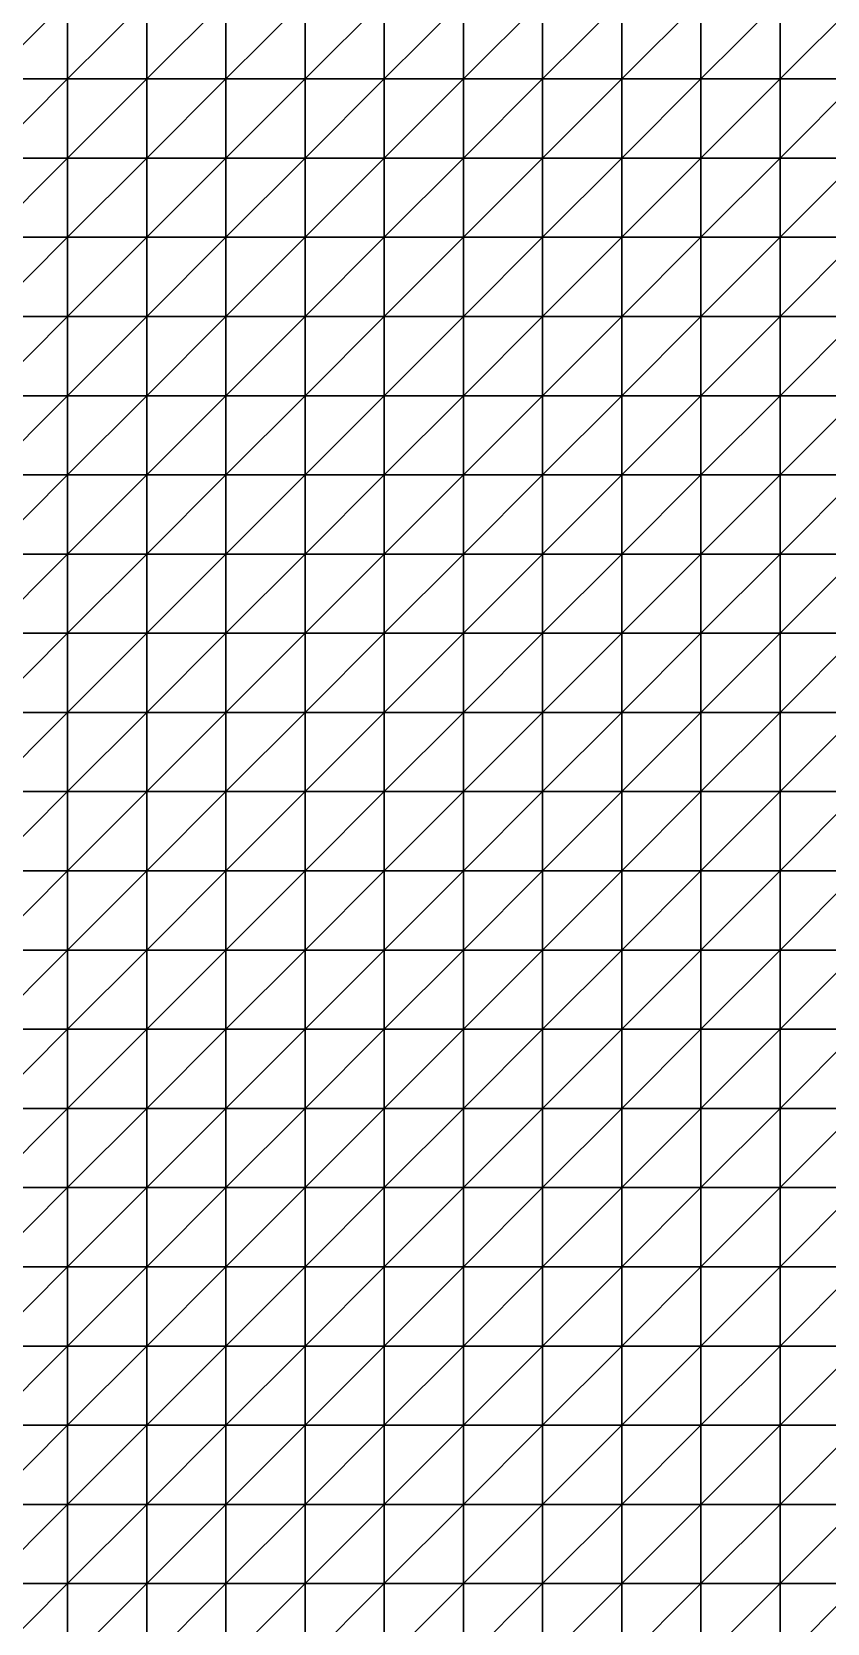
# Model space of a CAD drawing. Header units: metres. Extents: x 351000 to 353000, y 7455000 to 7457000.
# Drawn here: x 352239 to 352490, y 7455988 to 7456490 of the extents above; entities that cross this region are included whole.
import ezdxf

# ---------------------------------------------------------------- set-up
doc = ezdxf.new("R2010")
doc.units = ezdxf.units.M

msp = doc.modelspace()

# ---------------------------------------------------------------- linework, layer by layer
at = {"layer": 'BASE_OF_COVER_BOC'}
for points in [[(352225, 7456475, 1254.82), (352250, 7456475, 1253.94), (352250, 7456500, 1249.59)], [(352225, 7456475, 1254.82), (352250, 7456500, 1249.59), (352225, 7456500, 1250.42)], [(352250, 7456475, 1253.94), (352275, 7456475, 1253.85), (352275, 7456500, 1249.35)], [(352250, 7456475, 1253.94), (352275, 7456500, 1249.35), (352250, 7456500, 1249.59)], [(352275, 7456475, 1253.85), (352300, 7456475, 1254.07), (352300, 7456500, 1249.49)], [(352275, 7456475, 1253.85), (352300, 7456500, 1249.49), (352275, 7456500, 1249.35)], [(352300, 7456475, 1254.07), (352325, 7456475, 1254.25), (352325, 7456500, 1249.97)], [(352300, 7456475, 1254.07), (352325, 7456500, 1249.97), (352300, 7456500, 1249.49)], [(352325, 7456475, 1254.25), (352350, 7456475, 1254.35), (352350, 7456500, 1250.86)], [(352325, 7456475, 1254.25), (352350, 7456500, 1250.86), (352325, 7456500, 1249.97)], [(352350, 7456475, 1254.35), (352375, 7456475, 1254.54), (352375, 7456500, 1252.21)], [(352350, 7456475, 1254.35), (352375, 7456500, 1252.21), (352350, 7456500, 1250.86)], [(352375, 7456475, 1254.54), (352400, 7456475, 1254.99), (352400, 7456500, 1253.83)], [(352375, 7456475, 1254.54), (352400, 7456500, 1253.83), (352375, 7456500, 1252.21)], [(352400, 7456475, 1254.99), (352425, 7456475, 1255.76), (352425, 7456500, 1255.32)], [(352400, 7456475, 1254.99), (352425, 7456500, 1255.32), (352400, 7456500, 1253.83)], [(352425, 7456475, 1255.76), (352450, 7456475, 1256.69), (352450, 7456500, 1256.2)], [(352425, 7456475, 1255.76), (352450, 7456500, 1256.2), (352425, 7456500, 1255.32)], [(352450, 7456475, 1256.69), (352475, 7456475, 1257.51), (352475, 7456500, 1256.1)], [(352450, 7456475, 1256.69), (352475, 7456500, 1256.1), (352450, 7456500, 1256.2)], [(352475, 7456475, 1257.51), (352500, 7456475, 1258), (352500, 7456500, 1255.05)], [(352475, 7456475, 1257.51), (352500, 7456500, 1255.05), (352475, 7456500, 1256.1)], [(352225, 7456450, 1259.4), (352250, 7456450, 1257.83), (352250, 7456475, 1253.94)], [(352225, 7456450, 1259.4), (352250, 7456475, 1253.94), (352225, 7456475, 1254.82)], [(352250, 7456450, 1257.83), (352275, 7456450, 1257.39), (352275, 7456475, 1253.85)], [(352250, 7456450, 1257.83), (352275, 7456475, 1253.85), (352250, 7456475, 1253.94)], [(352275, 7456450, 1257.39), (352300, 7456450, 1257.52), (352300, 7456475, 1254.07)], [(352275, 7456450, 1257.39), (352300, 7456475, 1254.07), (352275, 7456475, 1253.85)], [(352300, 7456450, 1257.52), (352325, 7456450, 1257.67), (352325, 7456475, 1254.25)], [(352300, 7456450, 1257.52), (352325, 7456475, 1254.25), (352300, 7456475, 1254.07)], [(352325, 7456450, 1257.67), (352350, 7456450, 1257.55), (352350, 7456475, 1254.35)], [(352325, 7456450, 1257.67), (352350, 7456475, 1254.35), (352325, 7456475, 1254.25)], [(352350, 7456450, 1257.55), (352375, 7456450, 1257.24), (352375, 7456475, 1254.54)], [(352350, 7456450, 1257.55), (352375, 7456475, 1254.54), (352350, 7456475, 1254.35)], [(352375, 7456450, 1257.24), (352400, 7456450, 1257.09), (352400, 7456475, 1254.99)], [(352375, 7456450, 1257.24), (352400, 7456475, 1254.99), (352375, 7456475, 1254.54)], [(352400, 7456450, 1257.09), (352425, 7456450, 1257.47), (352425, 7456475, 1255.76)], [(352400, 7456450, 1257.09), (352425, 7456475, 1255.76), (352400, 7456475, 1254.99)], [(352425, 7456450, 1257.47), (352450, 7456450, 1258.6), (352450, 7456475, 1256.69)], [(352425, 7456450, 1257.47), (352450, 7456475, 1256.69), (352425, 7456475, 1255.76)], [(352450, 7456450, 1258.6), (352475, 7456450, 1260.4), (352475, 7456475, 1257.51)], [(352450, 7456450, 1258.6), (352475, 7456475, 1257.51), (352450, 7456475, 1256.69)], [(352475, 7456450, 1260.4), (352500, 7456450, 1262.61), (352500, 7456475, 1258)], [(352475, 7456450, 1260.4), (352500, 7456475, 1258), (352475, 7456475, 1257.51)], [(352225, 7456425, 1263.54), (352250, 7456425, 1261.06), (352250, 7456450, 1257.83)], [(352225, 7456425, 1263.54), (352250, 7456450, 1257.83), (352225, 7456450, 1259.4)], [(352250, 7456425, 1261.06), (352275, 7456425, 1260.03), (352275, 7456450, 1257.39)], [(352250, 7456425, 1261.06), (352275, 7456450, 1257.39), (352250, 7456450, 1257.83)], [(352275, 7456425, 1260.03), (352300, 7456425, 1260.05), (352300, 7456450, 1257.52)], [(352275, 7456425, 1260.03), (352300, 7456450, 1257.52), (352275, 7456450, 1257.39)], [(352300, 7456425, 1260.05), (352325, 7456425, 1260.51), (352325, 7456450, 1257.67)], [(352300, 7456425, 1260.05), (352325, 7456450, 1257.67), (352300, 7456450, 1257.52)], [(352325, 7456425, 1260.51), (352350, 7456425, 1260.9), (352350, 7456450, 1257.55)], [(352325, 7456425, 1260.51), (352350, 7456450, 1257.55), (352325, 7456450, 1257.67)], [(352350, 7456425, 1260.9), (352375, 7456425, 1261.04), (352375, 7456450, 1257.24)], [(352350, 7456425, 1260.9), (352375, 7456450, 1257.24), (352350, 7456450, 1257.55)], [(352375, 7456425, 1261.04), (352400, 7456425, 1261.14), (352400, 7456450, 1257.09)], [(352375, 7456425, 1261.04), (352400, 7456450, 1257.09), (352375, 7456450, 1257.24)], [(352400, 7456425, 1261.14), (352425, 7456425, 1261.68), (352425, 7456450, 1257.47)], [(352400, 7456425, 1261.14), (352425, 7456450, 1257.47), (352400, 7456450, 1257.09)], [(352425, 7456425, 1261.68), (352450, 7456425, 1263.12), (352450, 7456450, 1258.6)], [(352425, 7456425, 1261.68), (352450, 7456450, 1258.6), (352425, 7456450, 1257.47)], [(352450, 7456425, 1263.12), (352475, 7456425, 1265.65), (352475, 7456450, 1260.4)], [(352450, 7456425, 1263.12), (352475, 7456450, 1260.4), (352450, 7456450, 1258.6)], [(352475, 7456425, 1265.65), (352500, 7456425, 1269.11), (352500, 7456450, 1262.61)], [(352475, 7456425, 1265.65), (352500, 7456450, 1262.61), (352475, 7456450, 1260.4)], [(352225, 7456400, 1266.92), (352250, 7456400, 1263.87), (352250, 7456425, 1261.06)], [(352225, 7456400, 1266.92), (352250, 7456425, 1261.06), (352225, 7456425, 1263.54)], [(352250, 7456400, 1263.87), (352275, 7456400, 1262.41), (352275, 7456425, 1260.03)], [(352250, 7456400, 1263.87), (352275, 7456425, 1260.03), (352250, 7456425, 1261.06)], [(352275, 7456400, 1262.41), (352300, 7456400, 1262.46), (352300, 7456425, 1260.05)], [(352275, 7456400, 1262.41), (352300, 7456425, 1260.05), (352275, 7456425, 1260.03)], [(352300, 7456400, 1262.46), (352325, 7456400, 1263.52), (352325, 7456425, 1260.51)], [(352300, 7456400, 1262.46), (352325, 7456425, 1260.51), (352300, 7456425, 1260.05)], [(352325, 7456400, 1263.52), (352350, 7456400, 1264.96), (352350, 7456425, 1260.9)], [(352325, 7456400, 1263.52), (352350, 7456425, 1260.9), (352325, 7456425, 1260.51)], [(352350, 7456400, 1264.96), (352375, 7456400, 1266.28), (352375, 7456425, 1261.04)], [(352350, 7456400, 1264.96), (352375, 7456425, 1261.04), (352350, 7456425, 1260.9)], [(352375, 7456400, 1266.28), (352400, 7456400, 1267.4), (352400, 7456425, 1261.14)], [(352375, 7456400, 1266.28), (352400, 7456425, 1261.14), (352375, 7456425, 1261.04)], [(352400, 7456400, 1267.4), (352425, 7456400, 1268.59), (352425, 7456425, 1261.68)], [(352400, 7456400, 1267.4), (352425, 7456425, 1261.68), (352400, 7456425, 1261.14)], [(352425, 7456400, 1268.59), (352450, 7456400, 1270.35), (352450, 7456425, 1263.12)], [(352425, 7456400, 1268.59), (352450, 7456425, 1263.12), (352425, 7456425, 1261.68)], [(352450, 7456400, 1270.35), (352475, 7456400, 1273.09), (352475, 7456425, 1265.65)], [(352450, 7456400, 1270.35), (352475, 7456425, 1265.65), (352450, 7456425, 1263.12)], [(352475, 7456400, 1273.09), (352500, 7456400, 1276.89), (352500, 7456425, 1269.11)], [(352475, 7456400, 1273.09), (352500, 7456425, 1269.11), (352475, 7456425, 1265.65)], [(352225, 7456375, 1269.53), (352250, 7456375, 1266.69), (352250, 7456400, 1263.87)], [(352225, 7456375, 1269.53), (352250, 7456400, 1263.87), (352225, 7456400, 1266.92)], [(352250, 7456375, 1266.69), (352275, 7456375, 1265.31), (352275, 7456400, 1262.41)], [(352250, 7456375, 1266.69), (352275, 7456400, 1262.41), (352250, 7456400, 1263.87)], [(352275, 7456375, 1265.31), (352300, 7456375, 1265.62), (352300, 7456400, 1262.46)], [(352275, 7456375, 1265.31), (352300, 7456400, 1262.46), (352275, 7456400, 1262.41)], [(352300, 7456375, 1265.62), (352325, 7456375, 1267.37), (352325, 7456400, 1263.52)], [(352300, 7456375, 1265.62), (352325, 7456400, 1263.52), (352300, 7456400, 1262.46)], [(352325, 7456375, 1267.37), (352350, 7456375, 1269.96), (352350, 7456400, 1264.96)], [(352325, 7456375, 1267.37), (352350, 7456400, 1264.96), (352325, 7456400, 1263.52)], [(352350, 7456375, 1269.96), (352375, 7456375, 1272.69), (352375, 7456400, 1266.28)], [(352350, 7456375, 1269.96), (352375, 7456400, 1266.28), (352350, 7456400, 1264.96)], [(352375, 7456375, 1272.69), (352400, 7456375, 1275.11), (352400, 7456400, 1267.4)], [(352375, 7456375, 1272.69), (352400, 7456400, 1267.4), (352375, 7456400, 1266.28)], [(352400, 7456375, 1275.11), (352425, 7456375, 1277.15), (352425, 7456400, 1268.59)], [(352400, 7456375, 1275.11), (352425, 7456400, 1268.59), (352400, 7456400, 1267.4)], [(352425, 7456375, 1277.15), (352450, 7456375, 1279.13), (352450, 7456400, 1270.35)], [(352425, 7456375, 1277.15), (352450, 7456400, 1270.35), (352425, 7456400, 1268.59)], [(352450, 7456375, 1279.13), (352475, 7456375, 1281.53), (352475, 7456400, 1273.09)], [(352450, 7456375, 1279.13), (352475, 7456400, 1273.09), (352450, 7456400, 1270.35)], [(352475, 7456375, 1281.53), (352500, 7456375, 1284.71), (352500, 7456400, 1276.89)], [(352475, 7456375, 1281.53), (352500, 7456400, 1276.89), (352475, 7456400, 1273.09)], [(352225, 7456350, 1271.54), (352250, 7456350, 1269.8), (352250, 7456375, 1266.69)], [(352225, 7456350, 1271.54), (352250, 7456375, 1266.69), (352225, 7456375, 1269.53)], [(352250, 7456350, 1269.8), (352275, 7456350, 1269.12), (352275, 7456375, 1265.31)], [(352250, 7456350, 1269.8), (352275, 7456375, 1265.31), (352250, 7456375, 1266.69)], [(352275, 7456350, 1269.12), (352300, 7456350, 1269.92), (352300, 7456375, 1265.62)], [(352275, 7456350, 1269.12), (352300, 7456375, 1265.62), (352275, 7456375, 1265.31)], [(352300, 7456350, 1269.92), (352325, 7456350, 1272.21), (352325, 7456375, 1267.37)], [(352300, 7456350, 1269.92), (352325, 7456375, 1267.37), (352300, 7456375, 1265.62)], [(352325, 7456350, 1272.21), (352350, 7456350, 1275.59), (352350, 7456375, 1269.96)], [(352325, 7456350, 1272.21), (352350, 7456375, 1269.96), (352325, 7456375, 1267.37)], [(352350, 7456350, 1275.59), (352375, 7456350, 1278.73), (352375, 7456375, 1272.69)], [(352350, 7456350, 1275.59), (352375, 7456375, 1272.69), (352350, 7456375, 1269.96)], [(352375, 7456350, 1278.73), (352400, 7456350, 1282.25), (352400, 7456375, 1275.11)], [(352375, 7456350, 1278.73), (352400, 7456375, 1275.11), (352375, 7456375, 1272.69)], [(352400, 7456350, 1282.25), (352425, 7456350, 1285.5), (352425, 7456375, 1277.15)], [(352400, 7456350, 1282.25), (352425, 7456375, 1277.15), (352400, 7456375, 1275.11)], [(352425, 7456350, 1285.5), (352450, 7456350, 1287.51), (352450, 7456375, 1279.13)], [(352425, 7456350, 1285.5), (352450, 7456375, 1279.13), (352425, 7456375, 1277.15)], [(352450, 7456350, 1287.51), (352475, 7456350, 1289.21), (352475, 7456375, 1281.53)], [(352450, 7456350, 1287.51), (352475, 7456375, 1281.53), (352450, 7456375, 1279.13)], [(352475, 7456350, 1289.21), (352500, 7456350, 1291.14), (352500, 7456375, 1284.71)], [(352475, 7456350, 1289.21), (352500, 7456375, 1284.71), (352475, 7456375, 1281.53)], [(352225, 7456325, 1273.08), (352250, 7456325, 1273.03), (352250, 7456350, 1269.8)], [(352225, 7456325, 1273.08), (352250, 7456350, 1269.8), (352225, 7456350, 1271.54)], [(352250, 7456325, 1273.03), (352275, 7456325, 1273.56), (352275, 7456350, 1269.12)], [(352250, 7456325, 1273.03), (352275, 7456350, 1269.12), (352250, 7456350, 1269.8)], [(352275, 7456325, 1273.56), (352300, 7456325, 1275.01), (352300, 7456350, 1269.92)], [(352275, 7456325, 1273.56), (352300, 7456350, 1269.92), (352275, 7456350, 1269.12)], [(352300, 7456325, 1275.01), (352325, 7456325, 1277.57), (352325, 7456350, 1272.21)], [(352300, 7456325, 1275.01), (352325, 7456350, 1272.21), (352300, 7456350, 1269.92)], [(352325, 7456325, 1277.57), (352350, 7456325, 1281.1), (352350, 7456350, 1275.59)], [(352325, 7456325, 1277.57), (352350, 7456350, 1275.59), (352325, 7456350, 1272.21)], [(352350, 7456325, 1281.1), (352375, 7456325, 1284.11), (352375, 7456350, 1278.73)], [(352350, 7456325, 1281.1), (352375, 7456350, 1278.73), (352350, 7456350, 1275.59)], [(352375, 7456325, 1284.11), (352400, 7456325, 1287.53), (352400, 7456350, 1282.25)], [(352375, 7456325, 1284.11), (352400, 7456350, 1282.25), (352375, 7456350, 1278.73)], [(352400, 7456325, 1287.53), (352425, 7456325, 1291.3), (352425, 7456350, 1285.5)], [(352400, 7456325, 1287.53), (352425, 7456350, 1285.5), (352400, 7456350, 1282.25)], [(352425, 7456325, 1291.3), (352450, 7456325, 1293.56), (352450, 7456350, 1287.51)], [(352425, 7456325, 1291.3), (352450, 7456350, 1287.51), (352425, 7456350, 1285.5)], [(352450, 7456325, 1293.56), (352475, 7456325, 1294.53), (352475, 7456350, 1289.21)], [(352450, 7456325, 1293.56), (352475, 7456350, 1289.21), (352450, 7456350, 1287.51)], [(352475, 7456325, 1294.53), (352500, 7456325, 1295.16), (352500, 7456350, 1291.14)], [(352475, 7456325, 1294.53), (352500, 7456350, 1291.14), (352475, 7456350, 1289.21)], [(352225, 7456300, 1274.15), (352250, 7456300, 1275.87), (352250, 7456325, 1273.03)], [(352225, 7456300, 1274.15), (352250, 7456325, 1273.03), (352225, 7456325, 1273.08)], [(352250, 7456300, 1275.87), (352275, 7456300, 1277.8), (352275, 7456325, 1273.56)], [(352250, 7456300, 1275.87), (352275, 7456325, 1273.56), (352250, 7456325, 1273.03)], [(352275, 7456300, 1277.8), (352300, 7456300, 1279.99), (352300, 7456325, 1275.01)], [(352275, 7456300, 1277.8), (352300, 7456325, 1275.01), (352275, 7456325, 1273.56)], [(352300, 7456300, 1279.99), (352325, 7456300, 1282.59), (352325, 7456325, 1277.57)], [(352300, 7456300, 1279.99), (352325, 7456325, 1277.57), (352300, 7456325, 1275.01)], [(352325, 7456300, 1282.59), (352350, 7456300, 1285.66), (352350, 7456325, 1281.1)], [(352325, 7456300, 1282.59), (352350, 7456325, 1281.1), (352325, 7456325, 1277.57)], [(352350, 7456300, 1285.66), (352375, 7456300, 1288.78), (352375, 7456325, 1284.11)], [(352350, 7456300, 1285.66), (352375, 7456325, 1284.11), (352350, 7456325, 1281.1)], [(352375, 7456300, 1288.78), (352400, 7456300, 1291.75), (352400, 7456325, 1287.53)], [(352375, 7456300, 1288.78), (352400, 7456325, 1287.53), (352375, 7456325, 1284.11)], [(352400, 7456300, 1291.75), (352425, 7456300, 1294.74), (352425, 7456325, 1291.3)], [(352400, 7456300, 1291.75), (352425, 7456325, 1291.3), (352400, 7456325, 1287.53)], [(352425, 7456300, 1294.74), (352450, 7456300, 1296.23), (352450, 7456325, 1293.56)], [(352425, 7456300, 1294.74), (352450, 7456325, 1293.56), (352425, 7456325, 1291.3)], [(352450, 7456300, 1296.23), (352475, 7456300, 1296.68), (352475, 7456325, 1294.53)], [(352450, 7456300, 1296.23), (352475, 7456325, 1294.53), (352450, 7456325, 1293.56)], [(352475, 7456300, 1296.68), (352500, 7456300, 1296.48), (352500, 7456325, 1295.16)], [(352475, 7456300, 1296.68), (352500, 7456325, 1295.16), (352475, 7456325, 1294.53)], [(352225, 7456275, 1274.71), (352250, 7456275, 1277.79), (352250, 7456300, 1275.87)], [(352225, 7456275, 1274.71), (352250, 7456300, 1275.87), (352225, 7456300, 1274.15)], [(352250, 7456275, 1277.79), (352275, 7456275, 1280.96), (352275, 7456300, 1277.8)], [(352250, 7456275, 1277.79), (352275, 7456300, 1277.8), (352250, 7456300, 1275.87)], [(352275, 7456275, 1280.96), (352300, 7456275, 1283.88), (352300, 7456300, 1279.99)], [(352275, 7456275, 1280.96), (352300, 7456300, 1279.99), (352275, 7456300, 1277.8)], [(352300, 7456275, 1283.88), (352325, 7456275, 1286.47), (352325, 7456300, 1282.59)], [(352300, 7456275, 1283.88), (352325, 7456300, 1282.59), (352300, 7456300, 1279.99)], [(352325, 7456275, 1286.47), (352350, 7456275, 1288.81), (352350, 7456300, 1285.66)], [(352325, 7456275, 1286.47), (352350, 7456300, 1285.66), (352325, 7456300, 1282.59)], [(352350, 7456275, 1288.81), (352375, 7456275, 1291.02), (352375, 7456300, 1288.78)], [(352350, 7456275, 1288.81), (352375, 7456300, 1288.78), (352350, 7456300, 1285.66)], [(352375, 7456275, 1291.02), (352400, 7456275, 1293.05), (352400, 7456300, 1291.75)], [(352375, 7456275, 1291.02), (352400, 7456300, 1291.75), (352375, 7456300, 1288.78)], [(352400, 7456275, 1293.05), (352425, 7456275, 1294.7), (352425, 7456300, 1294.74)], [(352400, 7456275, 1293.05), (352425, 7456300, 1294.74), (352400, 7456300, 1291.75)], [(352425, 7456275, 1294.7), (352450, 7456275, 1295.69), (352450, 7456300, 1296.23)], [(352425, 7456275, 1294.7), (352450, 7456300, 1296.23), (352425, 7456300, 1294.74)], [(352450, 7456275, 1295.69), (352475, 7456275, 1295.91), (352475, 7456300, 1296.68)], [(352450, 7456275, 1295.69), (352475, 7456300, 1296.68), (352450, 7456300, 1296.23)], [(352475, 7456275, 1295.91), (352500, 7456275, 1295.56), (352500, 7456300, 1296.48)], [(352475, 7456275, 1295.91), (352500, 7456300, 1296.48), (352475, 7456300, 1296.68)], [(352225, 7456250, 1274.89), (352250, 7456250, 1278.6), (352250, 7456275, 1277.79)], [(352225, 7456250, 1274.89), (352250, 7456275, 1277.79), (352225, 7456275, 1274.71)], [(352250, 7456250, 1278.6), (352275, 7456250, 1282.62), (352275, 7456275, 1280.96)], [(352250, 7456250, 1278.6), (352275, 7456275, 1280.96), (352250, 7456275, 1277.79)], [(352275, 7456250, 1282.62), (352300, 7456250, 1286.21), (352300, 7456275, 1283.88)], [(352275, 7456250, 1282.62), (352300, 7456275, 1283.88), (352275, 7456275, 1280.96)], [(352300, 7456250, 1286.21), (352325, 7456250, 1288.91), (352325, 7456275, 1286.47)], [(352300, 7456250, 1286.21), (352325, 7456275, 1286.47), (352300, 7456275, 1283.88)], [(352325, 7456250, 1288.91), (352350, 7456250, 1290.66), (352350, 7456275, 1288.81)], [(352325, 7456250, 1288.91), (352350, 7456275, 1288.81), (352325, 7456275, 1286.47)], [(352350, 7456250, 1290.66), (352375, 7456250, 1291.71), (352375, 7456275, 1291.02)], [(352350, 7456250, 1290.66), (352375, 7456275, 1291.02), (352350, 7456275, 1288.81)], [(352375, 7456250, 1291.71), (352400, 7456250, 1292.36), (352400, 7456275, 1293.05)], [(352375, 7456250, 1291.71), (352400, 7456275, 1293.05), (352375, 7456275, 1291.02)], [(352400, 7456250, 1292.36), (352425, 7456250, 1292.83), (352425, 7456275, 1294.7)], [(352400, 7456250, 1292.36), (352425, 7456275, 1294.7), (352400, 7456275, 1293.05)], [(352425, 7456250, 1292.83), (352450, 7456250, 1293.17), (352450, 7456275, 1295.69)], [(352425, 7456250, 1292.83), (352450, 7456275, 1295.69), (352425, 7456275, 1294.7)], [(352450, 7456250, 1293.17), (352475, 7456250, 1293.33), (352475, 7456275, 1295.91)], [(352450, 7456250, 1293.17), (352475, 7456275, 1295.91), (352450, 7456275, 1295.69)], [(352475, 7456250, 1293.33), (352500, 7456250, 1293.34), (352500, 7456275, 1295.56)], [(352475, 7456250, 1293.33), (352500, 7456275, 1295.56), (352475, 7456275, 1295.91)], [(352225, 7456225, 1275.13), (352250, 7456225, 1278.74), (352250, 7456250, 1278.6)], [(352225, 7456225, 1275.13), (352250, 7456250, 1278.6), (352225, 7456250, 1274.89)], [(352250, 7456225, 1278.74), (352275, 7456225, 1283.1), (352275, 7456250, 1282.62)], [(352250, 7456225, 1278.74), (352275, 7456250, 1282.62), (352250, 7456250, 1278.6)], [(352275, 7456225, 1283.1), (352300, 7456225, 1287.21), (352300, 7456250, 1286.21)], [(352275, 7456225, 1283.1), (352300, 7456250, 1286.21), (352275, 7456250, 1282.62)], [(352300, 7456225, 1287.21), (352325, 7456225, 1290.24), (352325, 7456250, 1288.91)], [(352300, 7456225, 1287.21), (352325, 7456250, 1288.91), (352300, 7456250, 1286.21)], [(352325, 7456225, 1290.24), (352350, 7456225, 1291.83), (352350, 7456250, 1290.66)], [(352325, 7456225, 1290.24), (352350, 7456250, 1290.66), (352325, 7456250, 1288.91)], [(352350, 7456225, 1291.83), (352375, 7456225, 1292.12), (352375, 7456250, 1291.71)], [(352350, 7456225, 1291.83), (352375, 7456250, 1291.71), (352350, 7456250, 1290.66)], [(352375, 7456225, 1292.12), (352400, 7456225, 1291.62), (352400, 7456250, 1292.36)], [(352375, 7456225, 1292.12), (352400, 7456250, 1292.36), (352375, 7456250, 1291.71)], [(352400, 7456225, 1291.62), (352425, 7456225, 1290.91), (352425, 7456250, 1292.83)], [(352400, 7456225, 1291.62), (352425, 7456250, 1292.83), (352400, 7456250, 1292.36)], [(352425, 7456225, 1290.91), (352450, 7456225, 1290.46), (352450, 7456250, 1293.17)], [(352425, 7456225, 1290.91), (352450, 7456250, 1293.17), (352425, 7456250, 1292.83)], [(352450, 7456225, 1290.46), (352475, 7456225, 1290.46), (352475, 7456250, 1293.33)], [(352450, 7456225, 1290.46), (352475, 7456250, 1293.33), (352450, 7456250, 1293.17)], [(352475, 7456225, 1290.46), (352500, 7456225, 1290.92), (352500, 7456250, 1293.34)], [(352475, 7456225, 1290.46), (352500, 7456250, 1293.34), (352475, 7456250, 1293.33)], [(352225, 7456200, 1276.06), (352250, 7456200, 1279.13), (352250, 7456225, 1278.74)], [(352225, 7456200, 1276.06), (352250, 7456225, 1278.74), (352225, 7456225, 1275.13)], [(352250, 7456200, 1279.13), (352275, 7456200, 1283.36), (352275, 7456225, 1283.1)], [(352250, 7456200, 1279.13), (352275, 7456225, 1283.1), (352250, 7456225, 1278.74)], [(352275, 7456200, 1283.36), (352300, 7456200, 1287.73), (352300, 7456225, 1287.21)], [(352275, 7456200, 1283.36), (352300, 7456225, 1287.21), (352275, 7456225, 1283.1)], [(352300, 7456200, 1287.73), (352325, 7456200, 1291.21), (352325, 7456225, 1290.24)], [(352300, 7456200, 1287.73), (352325, 7456225, 1290.24), (352300, 7456225, 1287.21)], [(352325, 7456200, 1291.21), (352350, 7456200, 1293.09), (352350, 7456225, 1291.83)], [(352325, 7456200, 1291.21), (352350, 7456225, 1291.83), (352325, 7456225, 1290.24)], [(352350, 7456200, 1293.09), (352375, 7456200, 1293.24), (352375, 7456225, 1292.12)], [(352350, 7456200, 1293.09), (352375, 7456225, 1292.12), (352350, 7456225, 1291.83)], [(352375, 7456200, 1293.24), (352400, 7456200, 1292.11), (352400, 7456225, 1291.62)], [(352375, 7456200, 1293.24), (352400, 7456225, 1291.62), (352375, 7456225, 1292.12)], [(352400, 7456200, 1292.11), (352425, 7456200, 1290.47), (352425, 7456225, 1290.91)], [(352400, 7456200, 1292.11), (352425, 7456225, 1290.91), (352400, 7456225, 1291.62)], [(352425, 7456200, 1290.47), (352450, 7456200, 1289.16), (352450, 7456225, 1290.46)], [(352425, 7456200, 1290.47), (352450, 7456225, 1290.46), (352425, 7456225, 1290.91)], [(352450, 7456200, 1289.16), (352475, 7456200, 1288.7), (352475, 7456225, 1290.46)], [(352450, 7456200, 1289.16), (352475, 7456225, 1290.46), (352450, 7456225, 1290.46)], [(352475, 7456200, 1288.7), (352500, 7456200, 1289.29), (352500, 7456225, 1290.92)], [(352475, 7456200, 1288.7), (352500, 7456225, 1290.92), (352475, 7456225, 1290.46)], [(352225, 7456175, 1278.21), (352250, 7456175, 1280.66), (352250, 7456200, 1279.13)], [(352225, 7456175, 1278.21), (352250, 7456200, 1279.13), (352225, 7456200, 1276.06)], [(352250, 7456175, 1280.66), (352275, 7456175, 1284.45), (352275, 7456200, 1283.36)], [(352250, 7456175, 1280.66), (352275, 7456200, 1283.36), (352250, 7456200, 1279.13)], [(352275, 7456175, 1284.45), (352300, 7456175, 1288.79), (352300, 7456200, 1287.73)], [(352275, 7456175, 1284.45), (352300, 7456200, 1287.73), (352275, 7456200, 1283.36)], [(352300, 7456175, 1288.79), (352325, 7456175, 1292.62), (352325, 7456200, 1291.21)], [(352300, 7456175, 1288.79), (352325, 7456200, 1291.21), (352300, 7456200, 1287.73)], [(352325, 7456175, 1292.62), (352350, 7456175, 1295.03), (352350, 7456200, 1293.09)], [(352325, 7456175, 1292.62), (352350, 7456200, 1293.09), (352325, 7456200, 1291.21)], [(352350, 7456175, 1295.03), (352375, 7456175, 1295.58), (352375, 7456200, 1293.24)], [(352350, 7456175, 1295.03), (352375, 7456200, 1293.24), (352350, 7456200, 1293.09)], [(352375, 7456175, 1295.58), (352400, 7456175, 1294.43), (352400, 7456200, 1292.11)], [(352375, 7456175, 1295.58), (352400, 7456200, 1292.11), (352375, 7456200, 1293.24)], [(352400, 7456175, 1294.43), (352425, 7456175, 1292.32), (352425, 7456200, 1290.47)], [(352400, 7456175, 1294.43), (352425, 7456200, 1290.47), (352400, 7456200, 1292.11)], [(352425, 7456175, 1292.32), (352450, 7456175, 1290.23), (352450, 7456200, 1289.16)], [(352425, 7456175, 1292.32), (352450, 7456200, 1289.16), (352425, 7456200, 1290.47)], [(352450, 7456175, 1290.23), (352475, 7456175, 1289.04), (352475, 7456200, 1288.7)], [(352450, 7456175, 1290.23), (352475, 7456200, 1288.7), (352450, 7456200, 1289.16)], [(352475, 7456175, 1289.04), (352500, 7456175, 1289.2), (352500, 7456200, 1289.29)], [(352475, 7456175, 1289.04), (352500, 7456200, 1289.29), (352475, 7456200, 1288.7)], [(352225, 7456150, 1281.69), (352250, 7456150, 1283.78), (352250, 7456175, 1280.66)], [(352225, 7456150, 1281.69), (352250, 7456175, 1280.66), (352225, 7456175, 1278.21)], [(352250, 7456150, 1283.78), (352275, 7456150, 1287.05), (352275, 7456175, 1284.45)], [(352250, 7456150, 1283.78), (352275, 7456175, 1284.45), (352250, 7456175, 1280.66)], [(352275, 7456150, 1287.05), (352300, 7456150, 1291.05), (352300, 7456175, 1288.79)], [(352275, 7456150, 1287.05), (352300, 7456175, 1288.79), (352275, 7456175, 1284.45)], [(352300, 7456150, 1291.05), (352325, 7456150, 1294.97), (352325, 7456175, 1292.62)], [(352300, 7456150, 1291.05), (352325, 7456175, 1292.62), (352300, 7456175, 1288.79)], [(352325, 7456150, 1294.97), (352350, 7456150, 1297.89), (352350, 7456175, 1295.03)], [(352325, 7456150, 1294.97), (352350, 7456175, 1295.03), (352325, 7456175, 1292.62)], [(352350, 7456150, 1297.89), (352375, 7456150, 1299.12), (352375, 7456175, 1295.58)], [(352350, 7456150, 1297.89), (352375, 7456175, 1295.58), (352350, 7456175, 1295.03)], [(352375, 7456150, 1299.12), (352400, 7456150, 1298.48), (352400, 7456175, 1294.43)], [(352375, 7456150, 1299.12), (352400, 7456175, 1294.43), (352375, 7456175, 1295.58)], [(352400, 7456150, 1298.48), (352425, 7456150, 1296.44), (352425, 7456175, 1292.32)], [(352400, 7456150, 1298.48), (352425, 7456175, 1292.32), (352400, 7456175, 1294.43)], [(352425, 7456150, 1296.44), (352450, 7456150, 1293.88), (352450, 7456175, 1290.23)], [(352425, 7456150, 1296.44), (352450, 7456175, 1290.23), (352425, 7456175, 1292.32)], [(352450, 7456150, 1293.88), (352475, 7456150, 1291.86), (352475, 7456175, 1289.04)], [(352450, 7456150, 1293.88), (352475, 7456175, 1289.04), (352450, 7456175, 1290.23)], [(352475, 7456150, 1291.86), (352500, 7456150, 1291.13), (352500, 7456175, 1289.2)], [(352475, 7456150, 1291.86), (352500, 7456175, 1289.2), (352475, 7456175, 1289.04)], [(352225, 7456125, 1285.95), (352250, 7456125, 1288.13), (352250, 7456150, 1283.78)], [(352225, 7456125, 1285.95), (352250, 7456150, 1283.78), (352225, 7456150, 1281.69)], [(352250, 7456125, 1288.13), (352275, 7456125, 1291.07), (352275, 7456150, 1287.05)], [(352250, 7456125, 1288.13), (352275, 7456150, 1287.05), (352250, 7456150, 1283.78)], [(352275, 7456125, 1291.07), (352300, 7456125, 1294.64), (352300, 7456150, 1291.05)], [(352275, 7456125, 1291.07), (352300, 7456150, 1291.05), (352275, 7456150, 1287.05)], [(352300, 7456125, 1294.64), (352325, 7456125, 1298.37), (352325, 7456150, 1294.97)], [(352300, 7456125, 1294.64), (352325, 7456150, 1294.97), (352300, 7456150, 1291.05)], [(352325, 7456125, 1298.37), (352350, 7456125, 1301.57), (352350, 7456150, 1297.89)], [(352325, 7456125, 1298.37), (352350, 7456150, 1297.89), (352325, 7456150, 1294.97)], [(352350, 7456125, 1301.57), (352375, 7456125, 1303.46), (352375, 7456150, 1299.12)], [(352350, 7456125, 1301.57), (352375, 7456150, 1299.12), (352350, 7456150, 1297.89)], [(352375, 7456125, 1303.46), (352400, 7456125, 1303.67), (352400, 7456150, 1298.48)], [(352375, 7456125, 1303.46), (352400, 7456150, 1298.48), (352375, 7456150, 1299.12)], [(352400, 7456125, 1303.67), (352425, 7456125, 1302.19), (352425, 7456150, 1296.44)], [(352400, 7456125, 1303.67), (352425, 7456150, 1296.44), (352400, 7456150, 1298.48)], [(352425, 7456125, 1302.19), (352450, 7456125, 1299.65), (352450, 7456150, 1293.88)], [(352425, 7456125, 1302.19), (352450, 7456150, 1293.88), (352425, 7456150, 1296.44)], [(352450, 7456125, 1299.65), (352475, 7456125, 1297), (352475, 7456150, 1291.86)], [(352450, 7456125, 1299.65), (352475, 7456150, 1291.86), (352450, 7456150, 1293.88)], [(352475, 7456125, 1297), (352500, 7456125, 1295.17), (352500, 7456150, 1291.13)], [(352475, 7456125, 1297), (352500, 7456150, 1291.13), (352475, 7456150, 1291.86)], [(352225, 7456100, 1290.07), (352250, 7456100, 1292.82), (352250, 7456125, 1288.13)], [(352225, 7456100, 1290.07), (352250, 7456125, 1288.13), (352225, 7456125, 1285.95)], [(352250, 7456100, 1292.82), (352275, 7456100, 1295.84), (352275, 7456125, 1291.07)], [(352250, 7456100, 1292.82), (352275, 7456125, 1291.07), (352250, 7456125, 1288.13)], [(352275, 7456100, 1295.84), (352300, 7456100, 1299.16), (352300, 7456125, 1294.64)], [(352275, 7456100, 1295.84), (352300, 7456125, 1294.64), (352275, 7456125, 1291.07)], [(352300, 7456100, 1299.16), (352325, 7456100, 1302.63), (352325, 7456125, 1298.37)], [(352300, 7456100, 1299.16), (352325, 7456125, 1298.37), (352300, 7456125, 1294.64)], [(352325, 7456100, 1302.63), (352350, 7456100, 1305.86), (352350, 7456125, 1301.57)], [(352325, 7456100, 1302.63), (352350, 7456125, 1301.57), (352325, 7456125, 1298.37)], [(352350, 7456100, 1305.86), (352375, 7456100, 1307.71), (352375, 7456125, 1303.46)], [(352350, 7456100, 1305.86), (352375, 7456125, 1303.46), (352350, 7456125, 1301.57)], [(352375, 7456100, 1307.71), (352400, 7456100, 1309.23), (352400, 7456125, 1303.67)], [(352375, 7456100, 1307.71), (352400, 7456125, 1303.67), (352375, 7456125, 1303.46)], [(352400, 7456100, 1309.23), (352425, 7456100, 1308.76), (352425, 7456125, 1302.19)], [(352400, 7456100, 1309.23), (352425, 7456125, 1302.19), (352400, 7456125, 1303.67)], [(352425, 7456100, 1308.76), (352450, 7456100, 1306.69), (352450, 7456125, 1299.65)], [(352425, 7456100, 1308.76), (352450, 7456125, 1299.65), (352425, 7456125, 1302.19)], [(352450, 7456100, 1306.69), (352475, 7456100, 1303.81), (352475, 7456125, 1297)], [(352450, 7456100, 1306.69), (352475, 7456125, 1297), (352450, 7456125, 1299.65)], [(352475, 7456100, 1303.81), (352500, 7456100, 1301), (352500, 7456125, 1295.17)], [(352475, 7456100, 1303.81), (352500, 7456125, 1295.17), (352475, 7456125, 1297)], [(352225, 7456075, 1293.14), (352250, 7456075, 1296.84), (352250, 7456100, 1292.82)], [(352225, 7456075, 1293.14), (352250, 7456100, 1292.82), (352225, 7456100, 1290.07)], [(352250, 7456075, 1296.84), (352275, 7456075, 1300.49), (352275, 7456100, 1295.84)], [(352250, 7456075, 1296.84), (352275, 7456100, 1295.84), (352250, 7456100, 1292.82)], [(352275, 7456075, 1300.49), (352300, 7456075, 1304.02), (352300, 7456100, 1299.16)], [(352275, 7456075, 1300.49), (352300, 7456100, 1299.16), (352275, 7456100, 1295.84)], [(352300, 7456075, 1304.02), (352325, 7456075, 1307.46), (352325, 7456100, 1302.63)], [(352300, 7456075, 1304.02), (352325, 7456100, 1302.63), (352300, 7456100, 1299.16)], [(352325, 7456075, 1307.46), (352350, 7456075, 1310.39), (352350, 7456100, 1305.86)], [(352325, 7456075, 1307.46), (352350, 7456100, 1305.86), (352325, 7456100, 1302.63)], [(352350, 7456075, 1310.39), (352375, 7456075, 1312.79), (352375, 7456100, 1307.71)], [(352350, 7456075, 1310.39), (352375, 7456100, 1307.71), (352350, 7456100, 1305.86)], [(352375, 7456075, 1312.79), (352400, 7456075, 1314.62), (352400, 7456100, 1309.23)], [(352375, 7456075, 1312.79), (352400, 7456100, 1309.23), (352375, 7456100, 1307.71)], [(352400, 7456075, 1314.62), (352425, 7456075, 1315.35), (352425, 7456100, 1308.76)], [(352400, 7456075, 1314.62), (352425, 7456100, 1308.76), (352400, 7456100, 1309.23)], [(352425, 7456075, 1315.35), (352450, 7456075, 1313.96), (352450, 7456100, 1306.69)], [(352425, 7456075, 1315.35), (352450, 7456100, 1306.69), (352425, 7456100, 1308.76)], [(352450, 7456075, 1313.96), (352475, 7456075, 1311.2), (352475, 7456100, 1303.81)], [(352450, 7456075, 1313.96), (352475, 7456100, 1303.81), (352450, 7456100, 1306.69)], [(352475, 7456075, 1311.2), (352500, 7456075, 1307.67), (352500, 7456100, 1301)], [(352475, 7456075, 1311.2), (352500, 7456100, 1301), (352475, 7456100, 1303.81)], [(352225, 7456050, 1294.9), (352250, 7456050, 1299.69), (352250, 7456075, 1296.84)], [(352225, 7456050, 1294.9), (352250, 7456075, 1296.84), (352225, 7456075, 1293.14)], [(352250, 7456050, 1299.69), (352275, 7456050, 1304.39), (352275, 7456075, 1300.49)], [(352250, 7456050, 1299.69), (352275, 7456075, 1300.49), (352250, 7456075, 1296.84)], [(352275, 7456050, 1304.39), (352300, 7456050, 1308.26), (352300, 7456075, 1304.02)], [(352275, 7456050, 1304.39), (352300, 7456075, 1304.02), (352275, 7456075, 1300.49)], [(352300, 7456050, 1308.26), (352325, 7456050, 1312), (352325, 7456075, 1307.46)], [(352300, 7456050, 1308.26), (352325, 7456075, 1307.46), (352300, 7456075, 1304.02)], [(352325, 7456050, 1312), (352350, 7456050, 1315.35), (352350, 7456075, 1310.39)], [(352325, 7456050, 1312), (352350, 7456075, 1310.39), (352325, 7456075, 1307.46)], [(352350, 7456050, 1315.35), (352375, 7456050, 1318.09), (352375, 7456075, 1312.79)], [(352350, 7456050, 1315.35), (352375, 7456075, 1312.79), (352350, 7456075, 1310.39)], [(352375, 7456050, 1318.09), (352400, 7456050, 1320.01), (352400, 7456075, 1314.62)], [(352375, 7456050, 1318.09), (352400, 7456075, 1314.62), (352375, 7456075, 1312.79)], [(352400, 7456050, 1320.01), (352425, 7456050, 1320.97), (352425, 7456075, 1315.35)], [(352400, 7456050, 1320.01), (352425, 7456075, 1315.35), (352400, 7456075, 1314.62)], [(352425, 7456050, 1320.97), (352450, 7456050, 1320.39), (352450, 7456075, 1313.96)], [(352425, 7456050, 1320.97), (352450, 7456075, 1313.96), (352425, 7456075, 1315.35)], [(352450, 7456050, 1320.39), (352475, 7456050, 1317.79), (352475, 7456075, 1311.2)], [(352450, 7456050, 1320.39), (352475, 7456075, 1311.2), (352450, 7456075, 1313.96)], [(352475, 7456050, 1317.79), (352500, 7456050, 1313.72), (352500, 7456075, 1307.67)], [(352475, 7456050, 1317.79), (352500, 7456075, 1307.67), (352475, 7456075, 1311.2)], [(352225, 7456025, 1295.88), (352250, 7456025, 1301.63), (352250, 7456050, 1299.69)], [(352225, 7456025, 1295.88), (352250, 7456050, 1299.69), (352225, 7456050, 1294.9)], [(352250, 7456025, 1301.63), (352275, 7456025, 1307.64), (352275, 7456050, 1304.39)], [(352250, 7456025, 1301.63), (352275, 7456050, 1304.39), (352250, 7456050, 1299.69)], [(352275, 7456025, 1307.64), (352300, 7456025, 1312.54), (352300, 7456050, 1308.26)], [(352275, 7456025, 1307.64), (352300, 7456050, 1308.26), (352275, 7456050, 1304.39)], [(352300, 7456025, 1312.54), (352325, 7456025, 1316.55), (352325, 7456050, 1312)], [(352300, 7456025, 1312.54), (352325, 7456050, 1312), (352300, 7456050, 1308.26)], [(352325, 7456025, 1316.55), (352350, 7456025, 1320.07), (352350, 7456050, 1315.35)], [(352325, 7456025, 1316.55), (352350, 7456050, 1315.35), (352325, 7456050, 1312)], [(352350, 7456025, 1320.07), (352375, 7456025, 1322.82), (352375, 7456050, 1318.09)], [(352350, 7456025, 1320.07), (352375, 7456050, 1318.09), (352350, 7456050, 1315.35)], [(352375, 7456025, 1322.82), (352400, 7456025, 1324.57), (352400, 7456050, 1320.01)], [(352375, 7456025, 1322.82), (352400, 7456050, 1320.01), (352375, 7456050, 1318.09)], [(352400, 7456025, 1324.57), (352425, 7456025, 1325.17), (352425, 7456050, 1320.97)], [(352400, 7456025, 1324.57), (352425, 7456050, 1320.97), (352400, 7456050, 1320.01)], [(352425, 7456025, 1325.17), (352450, 7456025, 1324.51), (352450, 7456050, 1320.39)], [(352425, 7456025, 1325.17), (352450, 7456050, 1320.39), (352425, 7456050, 1320.97)], [(352450, 7456025, 1324.51), (352475, 7456025, 1322.16), (352475, 7456050, 1317.79)], [(352450, 7456025, 1324.51), (352475, 7456050, 1317.79), (352450, 7456050, 1320.39)], [(352475, 7456025, 1322.16), (352500, 7456025, 1317.77), (352500, 7456050, 1313.72)], [(352475, 7456025, 1322.16), (352500, 7456050, 1313.72), (352475, 7456050, 1317.79)], [(352225, 7456000, 1297.28), (352250, 7456000, 1303.54), (352250, 7456025, 1301.63)], [(352225, 7456000, 1297.28), (352250, 7456025, 1301.63), (352225, 7456025, 1295.88)], [(352250, 7456000, 1303.54), (352275, 7456000, 1310.51), (352275, 7456025, 1307.64)], [(352250, 7456000, 1303.54), (352275, 7456025, 1307.64), (352250, 7456025, 1301.63)], [(352275, 7456000, 1310.51), (352300, 7456000, 1316.7), (352300, 7456025, 1312.54)], [(352275, 7456000, 1310.51), (352300, 7456025, 1312.54), (352275, 7456025, 1307.64)], [(352300, 7456000, 1316.7), (352325, 7456000, 1320.53), (352325, 7456025, 1316.55)], [(352300, 7456000, 1316.7), (352325, 7456025, 1316.55), (352300, 7456025, 1312.54)], [(352325, 7456000, 1320.53), (352350, 7456000, 1323.82), (352350, 7456025, 1320.07)], [(352325, 7456000, 1320.53), (352350, 7456025, 1320.07), (352325, 7456025, 1316.55)], [(352350, 7456000, 1323.82), (352375, 7456000, 1326.26), (352375, 7456025, 1322.82)], [(352350, 7456000, 1323.82), (352375, 7456025, 1322.82), (352350, 7456025, 1320.07)], [(352375, 7456000, 1326.26), (352400, 7456000, 1327.64), (352400, 7456025, 1324.57)], [(352375, 7456000, 1326.26), (352400, 7456025, 1324.57), (352375, 7456025, 1322.82)], [(352400, 7456000, 1327.64), (352425, 7456000, 1327.76), (352425, 7456025, 1325.17)], [(352400, 7456000, 1327.64), (352425, 7456025, 1325.17), (352400, 7456025, 1324.57)], [(352425, 7456000, 1327.76), (352450, 7456000, 1326.53), (352450, 7456025, 1324.51)], [(352425, 7456000, 1327.76), (352450, 7456025, 1324.51), (352425, 7456025, 1325.17)], [(352450, 7456000, 1326.53), (352475, 7456000, 1323.48), (352475, 7456025, 1322.16)], [(352450, 7456000, 1326.53), (352475, 7456025, 1322.16), (352450, 7456025, 1324.51)], [(352475, 7456000, 1323.48), (352500, 7456000, 1318.73), (352500, 7456025, 1317.77)], [(352475, 7456000, 1323.48), (352500, 7456025, 1317.77), (352475, 7456025, 1322.16)], [(352225, 7455975, 1300.27), (352250, 7455975, 1306.36), (352250, 7456000, 1303.54)], [(352225, 7455975, 1300.27), (352250, 7456000, 1303.54), (352225, 7456000, 1297.28)], [(352250, 7455975, 1306.36), (352275, 7455975, 1313.47), (352275, 7456000, 1310.51)], [(352250, 7455975, 1306.36), (352275, 7456000, 1310.51), (352250, 7456000, 1303.54)], [(352275, 7455975, 1313.47), (352300, 7455975, 1320.14), (352300, 7456000, 1316.7)], [(352275, 7455975, 1313.47), (352300, 7456000, 1316.7), (352275, 7456000, 1310.51)], [(352300, 7455975, 1320.14), (352325, 7455975, 1323.36), (352325, 7456000, 1320.53)], [(352300, 7455975, 1320.14), (352325, 7456000, 1320.53), (352300, 7456000, 1316.7)], [(352325, 7455975, 1323.36), (352350, 7455975, 1326.04), (352350, 7456000, 1323.82)], [(352325, 7455975, 1323.36), (352350, 7456000, 1323.82), (352325, 7456000, 1320.53)], [(352350, 7455975, 1326.04), (352375, 7455975, 1327.93), (352375, 7456000, 1326.26)], [(352350, 7455975, 1326.04), (352375, 7456000, 1326.26), (352350, 7456000, 1323.82)], [(352375, 7455975, 1327.93), (352400, 7455975, 1328.8), (352400, 7456000, 1327.64)], [(352375, 7455975, 1327.93), (352400, 7456000, 1327.64), (352375, 7456000, 1326.26)], [(352400, 7455975, 1328.8), (352425, 7455975, 1328.46), (352425, 7456000, 1327.76)], [(352400, 7455975, 1328.8), (352425, 7456000, 1327.76), (352400, 7456000, 1327.64)], [(352425, 7455975, 1328.46), (352450, 7455975, 1325.86), (352450, 7456000, 1326.53)], [(352425, 7455975, 1328.46), (352450, 7456000, 1326.53), (352425, 7456000, 1327.76)], [(352450, 7455975, 1325.86), (352475, 7455975, 1321.63), (352475, 7456000, 1323.48)], [(352450, 7455975, 1325.86), (352475, 7456000, 1323.48), (352450, 7456000, 1326.53)], [(352475, 7455975, 1321.63), (352500, 7455975, 1316.48), (352500, 7456000, 1318.73)], [(352475, 7455975, 1321.63), (352500, 7456000, 1318.73), (352475, 7456000, 1323.48)]]:
    msp.add_3dface(points, dxfattribs=at)

doc.saveas('drawing.dxf')
